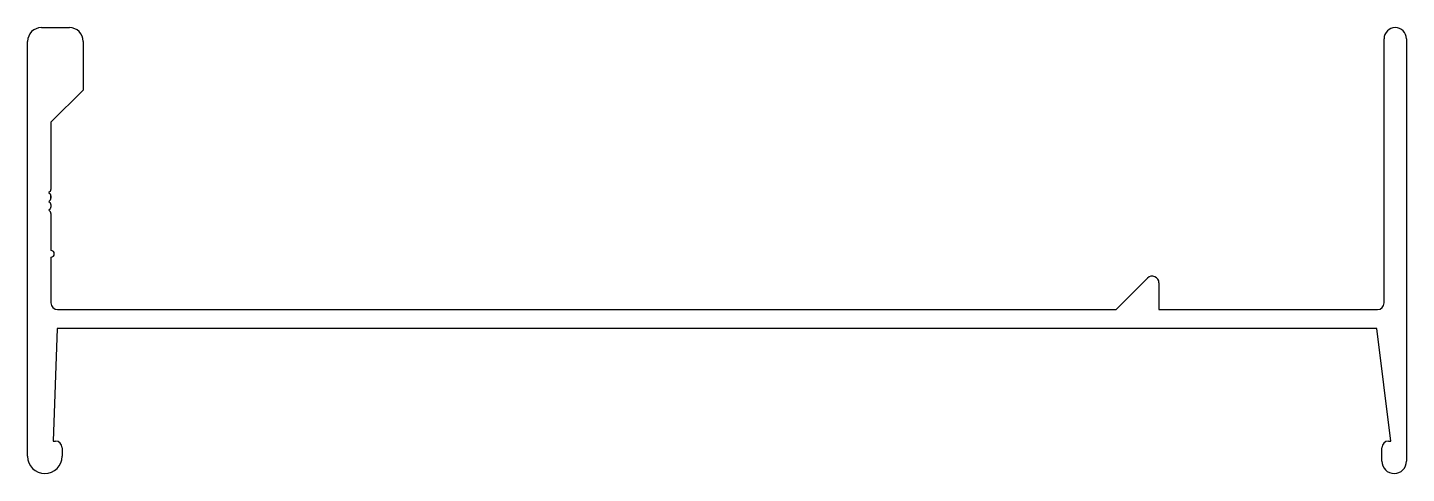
# Model space of a CAD drawing. Extents: x -79 to 78, y 3 to 54.
import ezdxf

# ---------------------------------------------------------------- set-up
doc = ezdxf.new("R2010")
doc.units = 0
doc.header["$MEASUREMENT"] = 0
doc.layers.get('0').update_dxf_attribs({"linetype": 'CONTINUOUS'})

msp = doc.modelspace()

# ---------------------------------------------------------------- linework, layer by layer
at = {"color": 7}
for p, q in [((-77.73, 54.17), (-74.53, 54.17)), ((-79.31, 5.33), (-79.31, 52.59)), ((-72.96, 52.59), (-72.96, 47.05)), ((75.25, 22.8), (75.25, 52.9)), ((77.79, 52.9), (77.79, 4.76)), ((-72.96, 47.05), (-76.64, 43.37)), ((-76.64, 43.37), (-76.64, 35.71)), ((-76.71, 35.53), (-76.88, 35.36)), ((-76.88, 35.35), (-76.71, 35.18)), ((-76.64, 35.71), (-76.64, 35.71)), ((-76.64, 35.71), (-76.64, 35.71)), ((-76.64, 35.71), (-76.64, 35.71)), ((-76.64, 35), (-76.64, 34.71)), ((-76.64, 34.71), (-76.64, 35)), ((-76.64, 35), (-76.64, 34.71)), ((-76.64, 34.71), (-76.64, 35)), ((-76.64, 35), (-76.64, 34.71)), ((-76.71, 34.53), (-76.88, 34.36)), ((-76.88, 34.35), (-76.71, 34.18)), ((-76.71, 33.53), (-76.88, 33.36)), ((-76.88, 33.35), (-76.71, 33.18)), ((-76.64, 34), (-76.64, 33.71)), ((-76.64, 33), (-76.64, 33)), ((-76.64, 33), (-76.64, 28.77)), ((-76.64, 28), (-76.64, 22.8)), ((44.71, 22.03), (48.3, 25.62)), ((49.6, 25.08), (49.6, 22.03)), ((-75.88, 22.03), (44.71, 22.03)), ((49.6, 22.03), (74.49, 22.03)), ((-75.94, 19.88), (-76.38, 7.05)), ((74.43, 19.88), (-75.94, 19.88)), ((76.02, 7.05), (74.43, 19.88)), ((-76.38, 7.05), (-76.13, 7.05)), ((-75.37, 6.29), (-75.37, 5.33)), ((75, 4.76), (75, 6.29)), ((75.76, 7.05), (76.02, 7.05))]:
    msp.add_line(p, q, dxfattribs=at)
for centre, radius, start, end in [((-77.73, 52.59), 1.57, 90, 180), ((-74.53, 52.59), 1.57, 0, 90), ((76.52, 52.9), 1.27, 90, 180), ((76.52, 52.9), 1.27, 0, 90), ((-76.88, 35.35), 0.008, 135, 225), ((-76.89, 35.71), 0.25, 315, 360), ((-76.89, 35), 0.25, 0, 45), ((-76.89, 34.71), 0.25, 315, 0), ((-76.88, 34.35), 0.008, 135, 225), ((-76.88, 33.35), 0.008, 135, 225), ((-76.89, 34), 0.25, 360, 45), ((-76.89, 33.71), 0.25, 315, 360), ((-76.89, 33), 0.25, 0, 45), ((-76.64, 28.38), 0.381, 270, 90), ((48.84, 25.08), 0.762, 0, 135), ((-75.88, 22.8), 0.762, 180, 270), ((74.49, 22.8), 0.762, 270, 0), ((-76.13, 6.29), 0.762, 360, 90), ((75.76, 6.29), 0.762, 90, 180), ((-77.34, 5.33), 1.97, 180, 270), ((-77.34, 5.33), 1.97, 270, 0), ((76.4, 4.76), 1.4, 180, 270), ((76.4, 4.76), 1.4, 270, 0)]:
    msp.add_arc(centre, radius, start, end, dxfattribs=at)

doc.saveas('drawing.dxf')
